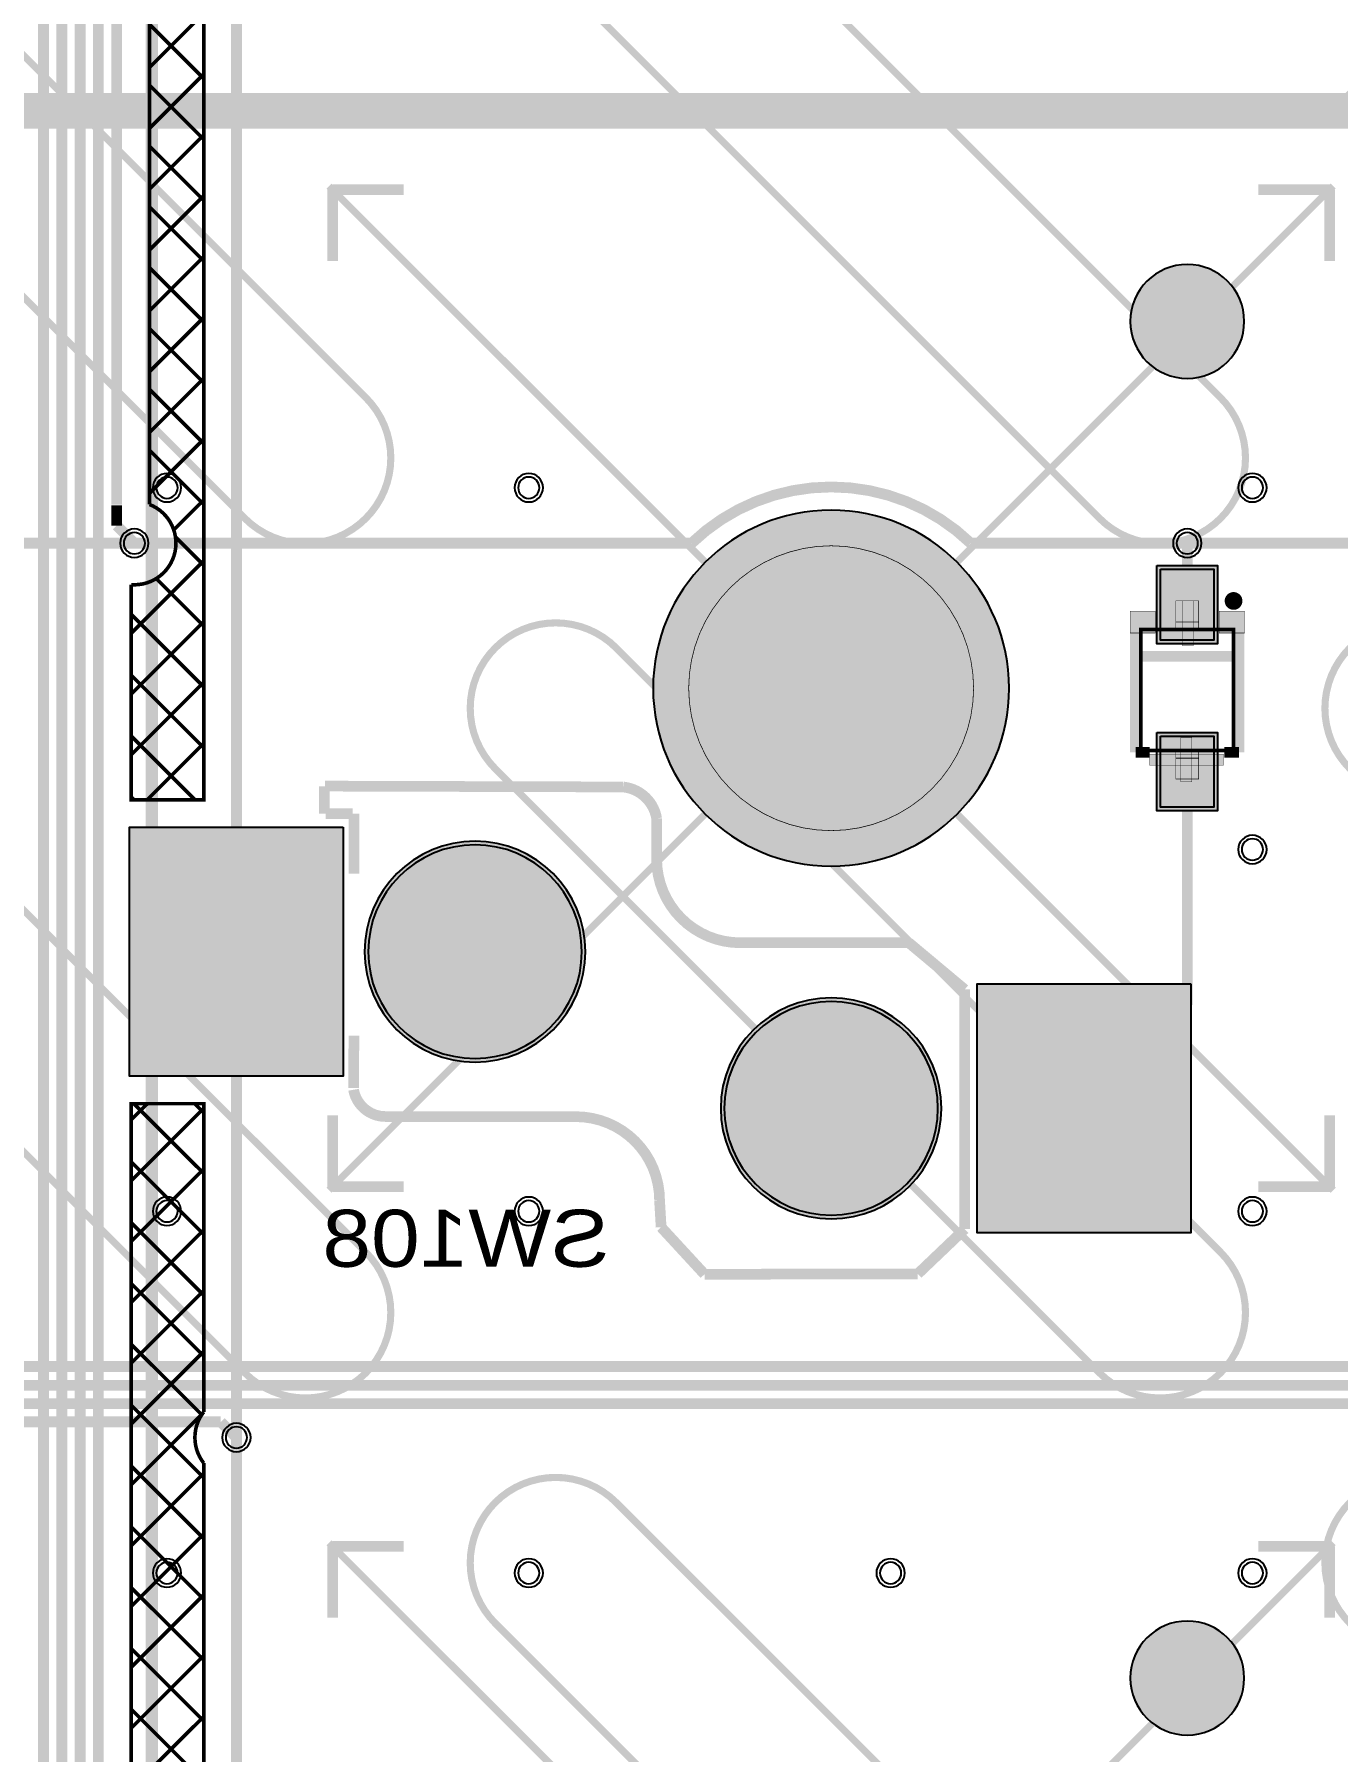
# Model space of a CAD drawing. Header units: millimetres. Extents: x -3 to 238, y -92 to 6.
# Drawn here: x 150.74 to 169.04, y -53.51 to -29.39 of the extents above; entities that cross this region are included whole.
import ezdxf
from ezdxf.enums import TextEntityAlignment as Align

# ---------------------------------------------------------------- set-up
doc = ezdxf.new("R2010")
doc.units = ezdxf.units.MM
doc.header["$MEASUREMENT"] = 0
for name, color, linetype, true_color in [('Bottom-Layer', 7, 'Continuous', 0x0000ff), ('Bottom-Paste-Mask-Layer', 7, 'Continuous', 0x800000), ('Bottom-Silkscreen-Layer', 7, 'Continuous', 0x66cc33), ('Bottom-Solder-Mask-Layer', 7, 'Continuous', 0xaa00ff), ('Component-Marking-Layer', 7, 'Continuous', 0x66ffcc), ('Component-Shape-Layer', 7, 'Continuous', 0x00cccc), ('Document-Layer', 7, 'Continuous', 0xffffff), ('F.Adhes', 7, 'Continuous', 0x9069e9), ('Hole-Layer', 7, 'Continuous', 0x222222), ('Multi-Layer', 7, 'Continuous', 0xc0c0c0), ('Pin-Floating-Layer', 7, 'Continuous', 0xff99ff), ('Pin-Soldering-Layer', 7, 'Continuous', 0xcc9999), ('Top-Layer', 7, 'Continuous', 0xff0000), ('Top-Paste-Mask-Layer', 7, 'Continuous', 0x808080), ('Top-Solder-Mask-Layer', 7, 'Continuous', 0x800080)]:
    doc.layers.add(name, color=color, linetype=linetype, true_color=true_color)
doc.styles.get("Standard").update_dxf_attribs({"font": 'arial.ttf'})

msp = doc.modelspace()

# ---------------------------------------------------------------- hatches: boundary and pattern name
at = {"layer": 'Bottom-Layer'}
for points in [[(166.125, -33.425, 1), (167.725, -33.425, 1)], [(159.425, -38.575, 1), (164.425, -38.575, 1)], [(166.55, -36.902), (167.3, -36.902), (167.3, -37.902), (166.55, -37.902)], [(166.55, -39.248), (167.3, -39.248), (167.3, -40.248), (166.55, -40.248)], [(155.075, -40.525), (155.075, -44.025), (152.075, -44.025), (152.075, -40.525)], [(155.375, -42.275, 1), (158.475, -42.275, 1)], [(160.375, -44.475, 1), (163.475, -44.475, 1)], [(166.975, -42.725), (166.975, -46.225), (163.975, -46.225), (163.975, -42.725)], [(166.125, -52.475, 1), (167.725, -52.475, 1)]]:
    msp.add_hatch(color=256, dxfattribs=at).paths.add_polyline_path(points)
at = {"layer": 'Bottom-Paste-Mask-Layer'}
for points in [[(166.125, -33.425, 1), (167.725, -33.425, 1)], [(159.425, -38.575, 1), (164.425, -38.575, 1)], [(166.55, -36.902), (167.3, -36.902), (167.3, -37.902), (166.55, -37.902)], [(166.55, -39.248), (167.3, -39.248), (167.3, -40.248), (166.55, -40.248)], [(155.075, -40.525), (155.075, -44.025), (152.075, -44.025), (152.075, -40.525)], [(155.375, -42.275, 1), (158.475, -42.275, 1)], [(160.375, -44.475, 1), (163.475, -44.475, 1)], [(166.975, -42.725), (166.975, -46.225), (163.975, -46.225), (163.975, -42.725)], [(166.125, -52.475, 1), (167.725, -52.475, 1)]]:
    msp.add_hatch(color=256, dxfattribs=at).paths.add_polyline_path(points)
at = {"layer": 'Bottom-Silkscreen-Layer'}
for points in [[(166.123, -37.8), (166.475, -37.8), (166.475, -37.495), (166.123, -37.495)], [(166.123, -37.8), (166.475, -37.8), (166.475, -37.495), (166.123, -37.495)], [(167.728, -37.8), (167.375, -37.8), (167.375, -37.495), (167.728, -37.495)], [(167.728, -37.8), (167.375, -37.8), (167.375, -37.495), (167.728, -37.495)]]:
    msp.add_hatch(color=256, dxfattribs=at).paths.add_polyline_path(points)
at = {"layer": 'Bottom-Solder-Mask-Layer'}
for points in [[(166.125, -33.425, 1), (167.725, -33.425, 1)], [(159.425, -38.575, 1), (164.425, -38.575, 1)], [(166.499, -36.851), (167.351, -36.851), (167.351, -37.953), (166.499, -37.953)], [(166.499, -39.197), (167.351, -39.197), (167.351, -40.299), (166.499, -40.299)], [(155.075, -40.525), (155.075, -44.025), (152.075, -44.025), (152.075, -40.525)], [(155.375, -42.275, 1), (158.475, -42.275, 1)], [(160.375, -44.475, 1), (163.475, -44.475, 1)], [(166.975, -42.725), (166.975, -46.225), (163.975, -46.225), (163.975, -42.725)], [(166.125, -52.475, 1), (167.725, -52.475, 1)]]:
    msp.add_hatch(color=256, dxfattribs=at).paths.add_polyline_path(points)
at = {"layer": 'Component-Marking-Layer'}
msp.add_hatch(color=256, dxfattribs=at).paths.add_polyline_path([(167.515, -37.35, 1), (167.635, -37.35, 1)])
msp.add_hatch(color=256, dxfattribs=at).paths.add_polyline_path([(167.515, -37.35, 1), (167.635, -37.35, 1)])
at = {"layer": 'Document-Layer'}
for points in [[(166.855, -37.35), (167.011, -37.35), (167.011, -37.974), (166.855, -37.974)], [(166.855, -37.35), (167.011, -37.35), (167.011, -37.974), (166.855, -37.974)], [(166.835, -39.89), (166.991, -39.89), (166.991, -39.266), (166.835, -39.266)], [(166.835, -39.89), (166.991, -39.89), (166.991, -39.266), (166.835, -39.266)], [(166.395, -39.658), (167.435, -39.658), (167.435, -39.502), (166.395, -39.502)], [(166.395, -39.658), (167.435, -39.658), (167.435, -39.502), (166.395, -39.502)]]:
    msp.add_hatch(color=256, dxfattribs=at).paths.add_polyline_path(points)
at = {"layer": 'Hole-Layer'}
for points in [[(166.125, -33.425, 1), (167.725, -33.425, 1)], [(159.425, -38.575, 1), (164.425, -38.575, 1)], [(155.425, -42.275, 1), (158.425, -42.275, 1)], [(160.425, -44.475, 1), (163.425, -44.475, 1)], [(166.125, -52.475, 1), (167.725, -52.475, 1)]]:
    msp.add_hatch(color=256, dxfattribs=at).paths.add_polyline_path(points)
at = {"layer": 'Multi-Layer'}
for points in [[(166.125, -33.425, 1), (167.725, -33.425, 1)], [(166.125, -33.425, 1), (167.725, -33.425, 1)], [(166.125, -33.425, 1), (167.725, -33.425, 1)], [(159.425, -38.575, 1), (164.425, -38.575, 1)], [(159.425, -38.575, 1), (164.425, -38.575, 1)], [(159.425, -38.575, 1), (164.425, -38.575, 1)], [(155.375, -42.275, 1), (158.475, -42.275, 1)], [(155.375, -42.275, 1), (158.475, -42.275, 1)], [(155.375, -42.275, 1), (158.475, -42.275, 1)], [(160.375, -44.475, 1), (163.475, -44.475, 1)], [(160.375, -44.475, 1), (163.475, -44.475, 1)], [(160.375, -44.475, 1), (163.475, -44.475, 1)], [(166.125, -52.475, 1), (167.725, -52.475, 1)], [(166.125, -52.475, 1), (167.725, -52.475, 1)], [(166.125, -52.475, 1), (167.725, -52.475, 1)]]:
    msp.add_hatch(color=256, dxfattribs=at).paths.add_polyline_path(points)
at = {"layer": 'Pin-Floating-Layer'}
for points in [[(166.765, -37.76), (167.085, -37.76), (167.085, -37.64), (166.765, -37.64)], [(166.765, -37.76), (167.085, -37.76), (167.085, -37.64), (166.765, -37.64)], [(166.765, -39.56), (167.085, -39.56), (167.085, -39.44), (166.765, -39.44)], [(166.765, -39.56), (167.085, -39.56), (167.085, -39.44), (166.765, -39.44)]]:
    msp.add_hatch(color=256, dxfattribs=at).paths.add_polyline_path(points)
at = {"layer": 'Pin-Soldering-Layer'}
for points in [[(166.765, -37.65), (167.085, -37.65), (167.085, -37.35), (166.765, -37.35)], [(166.765, -37.65), (167.085, -37.65), (167.085, -37.35), (166.765, -37.35)], [(166.765, -39.85), (167.085, -39.85), (167.085, -39.55), (166.765, -39.55)], [(166.765, -39.85), (167.085, -39.85), (167.085, -39.55), (166.765, -39.55)]]:
    msp.add_hatch(color=256, dxfattribs=at).paths.add_polyline_path(points)
at = {"layer": 'Top-Layer'}
for points in [[(166.125, -33.425, 1), (167.725, -33.425, 1)], [(159.425, -38.575, 1), (164.425, -38.575, 1)], [(155.375, -42.275, 1), (158.475, -42.275, 1)], [(160.375, -44.475, 1), (163.475, -44.475, 1)], [(166.125, -52.475, 1), (167.725, -52.475, 1)]]:
    msp.add_hatch(color=256, dxfattribs=at).paths.add_polyline_path(points)
at = {"layer": 'Top-Paste-Mask-Layer'}
for points in [[(166.125, -33.425, 1), (167.725, -33.425, 1)], [(159.425, -38.575, 1), (164.425, -38.575, 1)], [(155.375, -42.275, 1), (158.475, -42.275, 1)], [(160.375, -44.475, 1), (163.475, -44.475, 1)], [(166.125, -52.475, 1), (167.725, -52.475, 1)]]:
    msp.add_hatch(color=256, dxfattribs=at).paths.add_polyline_path(points)
at = {"layer": 'Top-Solder-Mask-Layer'}
for points in [[(166.125, -33.425, 1), (167.725, -33.425, 1)], [(159.425, -38.575, 1), (164.425, -38.575, 1)], [(155.375, -42.275, 1), (158.475, -42.275, 1)], [(160.375, -44.475, 1), (163.475, -44.475, 1)], [(166.125, -52.475, 1), (167.725, -52.475, 1)]]:
    msp.add_hatch(color=256, dxfattribs=at).paths.add_polyline_path(points)

# ---------------------------------------------------------------- linework, layer by layer
at = {"layer": 'Bottom-Layer'}
for points, const_width in [([(150.866, -20.974), (150.866, -66.396)], 0.152), ([(151.123, -21.081), (151.123, -67.139)], 0.152), ([(151.38, -21.187), (151.38, -74.665)], 0.152), ([(151.637, -21.294), (151.637, -55.331)], 0.152), ([(151.894, -36), (151.894, -21.4)], 0.152), ([(153.575, -42.275), (153.575, -23.225)], 0.152), ([(152.354, -29.859), (153.116, -29.097)], 0.0508), ([(152.354, -29.253), (153.116, -30.015)], 0.0508), ([(169.749, -29.966), (169.249, -30.466)], 0.5), ([(152.354, -30.713), (153.116, -29.952)], 0.0508), ([(152.354, -30.107), (153.116, -30.869)], 0.0508), ([(152.354, -31.568), (153.116, -30.806)], 0.0508), ([(152.354, -30.962), (153.116, -31.724)], 0.0508), ([(152.354, -32.422), (153.116, -31.66)], 0.0508), ([(152.354, -31.816), (153.116, -32.578)], 0.0508), ([(152.354, -33.276), (153.116, -32.514)], 0.0508), ([(152.354, -32.67), (153.116, -33.432)], 0.0508), ([(152.354, -34.13), (153.116, -33.368)], 0.0508), ([(152.354, -33.524), (153.116, -34.286)], 0.0508), ([(152.354, -34.984), (153.116, -34.222)], 0.0508), ([(152.354, -34.378), (153.116, -35.14)], 0.0508), ([(152.354, -35.839), (153.116, -35.077)], 0.0508), ([(152.354, -35.233), (153.116, -35.994)], 0.0508), ([(151.894, -36.291), (151.894, -36.007)], 0.152), ([(152.695, -36.352), (153.116, -35.931)], 0.0508), ([(152.142, -36.539), (151.894, -36.291)], 0.152), ([(152.72, -36.452), (153.116, -36.849)], 0.0508), ([(166.925, -37.402), (166.925, -36.539)], 0.152), ([(152.097, -37.804), (153.116, -36.785)], 0.0508), ([(152.449, -37.036), (153.116, -37.703)], 0.0508), ([(152.097, -37.538), (153.116, -38.557)], 0.0508), ([(152.097, -38.658), (153.116, -37.639)], 0.0508), ([(152.097, -38.392), (153.116, -39.411)], 0.0508), ([(152.097, -39.512), (153.116, -38.493)], 0.0508), ([(152.097, -39.246), (152.992, -40.142)], 0.0508), ([(152.322, -40.142), (153.116, -39.348)], 0.0508), ([(166.925, -39.748), (166.925, -43.025)], 0.152), ([(152.097, -40.101), (152.138, -40.142)], 0.0508), ([(153.575, -49.097), (153.575, -42.275)], 0.152), ([(166.925, -43.025), (165.475, -44.475)], 0.152), ([(152.097, -44.637), (152.326, -44.409)], 0.0508), ([(152.097, -45.492), (153.116, -44.473)], 0.0508), ([(152.134, -44.409), (153.116, -45.39)], 0.0508), ([(152.988, -44.409), (153.116, -44.536)], 0.0508), ([(152.097, -45.226), (153.116, -46.245)], 0.0508), ([(152.097, -46.346), (153.116, -45.327)], 0.0508), ([(152.097, -46.08), (153.116, -47.099)], 0.0508), ([(152.097, -47.2), (153.116, -46.181)], 0.0508), ([(152.097, -46.934), (153.116, -47.953)], 0.0508), ([(152.097, -48.054), (153.116, -47.035)], 0.0508), ([(152.097, -47.788), (153.087, -48.778)], 0.0508), ([(152.097, -48.908), (153.116, -47.889)], 0.0508), ([(152.097, -48.642), (153.116, -49.661)], 0.0508), ([(152.097, -49.763), (153.099, -48.761)], 0.0508), ([(153.575, -61.325), (153.575, -49.097)], 0.152), ([(152.097, -49.497), (153.116, -50.516)], 0.0508), ([(152.097, -50.617), (153.116, -49.598)], 0.0508), ([(152.097, -50.351), (153.116, -51.37)], 0.0508), ([(152.097, -51.471), (153.116, -50.452)], 0.0508), ([(152.097, -51.205), (153.116, -52.224)], 0.0508), ([(152.097, -52.325), (153.116, -51.306)], 0.0508), ([(152.097, -52.059), (153.116, -53.078)], 0.0508), ([(152.097, -53.179), (153.116, -52.16)], 0.0508), ([(152.097, -52.913), (153.116, -53.932)], 0.0508), ([(152.097, -54.033), (153.116, -53.015)], 0.0508)]:
    msp.add_lwpolyline(points, dxfattribs=dict(at, const_width=const_width))
at = {"layer": 'Bottom-Layer', "const_width": 0.0508}
for points in [[(152.097, -37.121, 0.372), (152.711, -36.669, 0.372), (152.354, -35.995), (152.354, -25.359), (153.116, -25.359), (153.116, -40.142), (152.097, -40.142)], [(152.097, -44.409), (153.116, -44.409), (153.116, -48.738, 0.345), (153.116, -49.457), (153.116, -59.192), (152.075, -59.192, 0.167), (151.84, -59.272), (151.84, -56.17, 0.377), (152.464, -55.719, 0.377), (152.097, -55.042)]]:
    msp.add_lwpolyline(points, format="xyb", close=True, dxfattribs=at)
at = {"layer": 'Bottom-Layer'}
for points in [[(166.125, -33.425, 1), (167.725, -33.425), (167.725, -33.425, 1), (166.125, -33.425)], [(166.125, -52.475, 1), (167.725, -52.475), (167.725, -52.475, 1), (166.125, -52.475)]]:
    msp.add_lwpolyline(points, format="xyb", dxfattribs=at)
for points in [[(159.425, -38.575, 1), (164.425, -38.575, 1)], [(155.375, -42.275, 1), (158.475, -42.275, 1)], [(160.375, -44.475, 1), (163.475, -44.475, 1)]]:
    msp.add_lwpolyline(points, format="xyb", close=True, dxfattribs=at)
for points in [[(166.55, -36.902), (167.3, -36.902), (167.3, -37.902), (166.55, -37.902)], [(166.55, -39.248), (167.3, -39.248), (167.3, -40.248), (166.55, -40.248)], [(155.075, -40.525), (155.075, -44.025), (152.075, -44.025), (152.075, -40.525)], [(166.975, -42.725), (166.975, -46.225), (163.975, -46.225), (163.975, -42.725)]]:
    msp.add_lwpolyline(points, close=True, dxfattribs=at)
at = {"layer": 'Bottom-Paste-Mask-Layer'}
for points in [[(166.125, -33.425, 1), (167.725, -33.425), (167.725, -33.425, 1), (166.125, -33.425)], [(166.125, -52.475, 1), (167.725, -52.475), (167.725, -52.475, 1), (166.125, -52.475)]]:
    msp.add_lwpolyline(points, format="xyb", dxfattribs=at)
for points in [[(159.425, -38.575, 1), (164.425, -38.575, 1)], [(155.375, -42.275, 1), (158.475, -42.275, 1)], [(160.375, -44.475, 1), (163.475, -44.475, 1)]]:
    msp.add_lwpolyline(points, format="xyb", close=True, dxfattribs=at)
for points in [[(166.55, -36.902), (167.3, -36.902), (167.3, -37.902), (166.55, -37.902)], [(166.55, -39.248), (167.3, -39.248), (167.3, -40.248), (166.55, -40.248)], [(155.075, -40.525), (155.075, -44.025), (152.075, -44.025), (152.075, -40.525)], [(166.975, -42.725), (166.975, -46.225), (163.975, -46.225), (163.975, -42.725)]]:
    msp.add_lwpolyline(points, close=True, dxfattribs=at)
at = {"layer": 'Bottom-Silkscreen-Layer', "const_width": 0.00508}
for points in [[(166.123, -37.8), (166.475, -37.8), (166.475, -37.495), (166.123, -37.495)], [(166.123, -37.8), (166.475, -37.8), (166.475, -37.495), (166.123, -37.495)], [(167.728, -37.8), (167.375, -37.8), (167.375, -37.495), (167.728, -37.495)], [(167.728, -37.8), (167.375, -37.8), (167.375, -37.495), (167.728, -37.495)]]:
    msp.add_lwpolyline(points, close=True, dxfattribs=at)
at = {"layer": 'Bottom-Silkscreen-Layer'}
for points, const_width in [([(166.199, -37.724), (166.199, -39.476)], 0.152), ([(166.199, -37.724), (166.199, -39.476)], 0.152), ([(167.652, -37.724), (167.652, -39.476)], 0.152), ([(167.652, -37.724), (167.652, -39.476)], 0.152), ([(166.199, -38.128), (167.652, -38.128)], 0.152), ([(166.199, -38.128), (167.652, -38.128)], 0.152), ([(166.199, -39.476), (166.395, -39.476)], 0.152), ([(166.199, -39.476), (166.395, -39.476)], 0.152), ([(167.652, -39.476), (167.445, -39.476)], 0.152), ([(167.652, -39.476), (167.445, -39.476)], 0.152), ([(154.81, -40.337), (154.81, -39.954)], 0.15), ([(154.81, -40.337), (154.81, -39.954)], 0.15), ([(159.004, -39.962), (154.817, -39.95)], 0.15), ([(159.004, -39.962), (154.817, -39.95)], 0.15), ([(155.209, -40.337), (154.827, -40.337)], 0.15), ([(155.209, -40.337), (154.827, -40.337)], 0.15), ([(155.225, -40.337), (155.225, -41.181)], 0.15), ([(155.225, -40.337), (155.225, -41.181)], 0.15), ([(159.475, -40.404), (159.475, -40.975)], 0.15), ([(159.475, -40.404), (159.475, -40.975)], 0.15), ([(163.016, -42.15), (160.65, -42.15)], 0.15), ([(163.016, -42.15), (160.65, -42.15)], 0.15), ([(163.8, -42.806), (163.016, -42.15)], 0.15), ([(163.8, -42.806), (163.016, -42.15)], 0.15), ([(163.8, -42.806), (163.8, -46.171)], 0.15), ([(163.8, -42.806), (163.8, -46.171)], 0.15), ([(155.225, -43.455), (155.219, -44.188)], 0.15), ([(155.225, -43.455), (155.219, -44.188)], 0.15), ([(158.341, -44.592), (155.677, -44.59)], 0.15), ([(158.341, -44.592), (155.677, -44.59)], 0.15), ([(159.516, -45.767), (159.538, -46.144)], 0.15), ([(159.516, -45.767), (159.538, -46.144)], 0.15), ([(159.538, -46.144), (160.147, -46.805)], 0.15), ([(159.538, -46.144), (160.147, -46.805)], 0.15), ([(163.141, -46.8), (163.8, -46.171)], 0.15), ([(163.141, -46.8), (163.8, -46.171)], 0.15), ([(163.141, -46.8), (160.147, -46.805)], 0.15), ([(163.141, -46.8), (160.147, -46.805)], 0.15)]:
    msp.add_lwpolyline(points, dxfattribs=dict(at, const_width=const_width))
at = {"layer": 'Bottom-Silkscreen-Layer', "const_width": 0.15}
for points in [[(159.004, -39.962, -0.338), (159.475, -40.404)], [(159.004, -39.962, -0.338), (159.475, -40.404)], [(160.65, -42.15, -0.414), (159.475, -40.975)], [(160.65, -42.15, -0.414), (159.475, -40.975)], [(155.677, -44.59, -0.369), (155.22, -44.214)], [(155.677, -44.59, -0.369), (155.22, -44.214)], [(158.341, -44.592, -0.414), (159.516, -45.767)], [(158.341, -44.592, -0.414), (159.516, -45.767)]]:
    msp.add_lwpolyline(points, format="xyb", dxfattribs=at)
at = {"layer": 'Bottom-Solder-Mask-Layer'}
for points in [[(166.125, -33.425, 1), (167.725, -33.425), (167.725, -33.425, 1), (166.125, -33.425)], [(166.125, -52.475, 1), (167.725, -52.475), (167.725, -52.475, 1), (166.125, -52.475)]]:
    msp.add_lwpolyline(points, format="xyb", dxfattribs=at)
for points in [[(159.425, -38.575, 1), (164.425, -38.575, 1)], [(155.375, -42.275, 1), (158.475, -42.275, 1)], [(160.375, -44.475, 1), (163.475, -44.475, 1)]]:
    msp.add_lwpolyline(points, format="xyb", close=True, dxfattribs=at)
for points in [[(166.499, -36.851), (167.351, -36.851), (167.351, -37.953), (166.499, -37.953)], [(166.499, -39.197), (167.351, -39.197), (167.351, -40.299), (166.499, -40.299)], [(155.075, -40.525), (155.075, -44.025), (152.075, -44.025), (152.075, -40.525)], [(166.975, -42.725), (166.975, -46.225), (163.975, -46.225), (163.975, -42.725)]]:
    msp.add_lwpolyline(points, close=True, dxfattribs=at)
at = {"layer": 'Component-Marking-Layer', "const_width": 0.129}
msp.add_lwpolyline([(167.515, -37.35, 1), (167.635, -37.35, 1)], format="xyb", close=True, dxfattribs=at)
msp.add_lwpolyline([(167.515, -37.35, 1), (167.635, -37.35, 1)], format="xyb", close=True, dxfattribs=at)
at = {"layer": 'Component-Shape-Layer', "const_width": 0.0508}
msp.add_lwpolyline([(166.275, -39.45), (167.575, -39.45), (167.575, -37.75), (166.275, -37.75)], close=True, dxfattribs=at)
msp.add_lwpolyline([(166.275, -39.45), (167.575, -39.45), (167.575, -37.75), (166.275, -37.75)], close=True, dxfattribs=at)
at = {"layer": 'Document-Layer', "const_width": 0.1}
for points in [[(155.391, -34.494), (146.906, -26.009, 1), (145.209, -27.706), (153.694, -36.191, 1)], [(167.391, -34.494), (158.906, -26.009, 1), (157.209, -27.706), (165.694, -36.191, 1)], [(155.391, -46.494), (146.906, -38.009, 1), (145.209, -39.706), (153.694, -48.191, 1)], [(167.391, -46.494), (158.906, -38.009, 1), (157.209, -39.706), (165.694, -48.191, 1)], [(179.391, -46.494), (170.906, -38.009, 1), (169.209, -39.706), (177.694, -48.191, 1)], [(167.391, -58.494), (158.906, -50.009, 1), (157.209, -51.706), (165.694, -60.191, 1)], [(179.391, -58.494), (170.906, -50.009, 1), (169.209, -51.706), (177.694, -60.191, 1)]]:
    msp.add_lwpolyline(points, format="xyb", close=True, dxfattribs=at)
at = {"layer": 'Document-Layer'}
for points, const_width in [([(152.375, -29.05), (152.375, -48.1)], 0.15), ([(152.375, -29.05), (152.375, -48.1)], 0.15), ([(152.4, -48.1), (152.4, -29.05)], 0.15), ([(152.4, -48.1), (152.4, -29.05)], 0.15), ([(154.875, -45.624), (168.974, -31.524)], 0.1), ([(154.875, -31.524), (168.974, -45.624)], 0.1), ([(154.925, -31.575), (155.925, -31.575)], 0.15), ([(154.925, -32.575), (154.925, -31.575)], 0.15), ([(154.925, -31.575), (155.925, -31.575)], 0.15), ([(154.925, -32.575), (154.925, -31.575)], 0.15), ([(168.925, -31.575), (167.925, -31.575)], 0.15), ([(168.925, -31.575), (167.925, -31.575)], 0.15), ([(168.925, -31.575), (168.925, -32.575)], 0.15), ([(168.925, -31.575), (168.925, -32.575)], 0.15), ([(154.925, -44.575), (154.925, -45.575)], 0.15), ([(154.925, -44.575), (154.925, -45.575)], 0.15), ([(168.925, -45.575), (168.925, -44.575)], 0.15), ([(168.925, -45.575), (168.925, -44.575)], 0.15), ([(154.925, -45.575), (155.925, -45.575)], 0.15), ([(154.925, -45.575), (155.925, -45.575)], 0.15), ([(167.925, -45.575), (168.925, -45.575)], 0.15), ([(167.925, -45.575), (168.925, -45.575)], 0.15), ([(152.375, -48.1), (133.325, -48.1)], 0.15), ([(133.325, -48.1), (152.375, -48.1)], 0.15), ([(152.375, -48.1), (133.325, -48.1)], 0.15), ([(133.325, -48.1), (152.375, -48.1)], 0.15), ([(152.375, -48.1), (152.375, -67.15)], 0.15), ([(152.375, -48.1), (152.375, -67.15)], 0.15), ([(171.45, -48.1), (152.4, -48.1)], 0.15), ([(152.4, -48.1), (171.45, -48.1)], 0.15), ([(152.4, -67.15), (152.4, -48.1)], 0.15), ([(171.45, -48.1), (152.4, -48.1)], 0.15), ([(152.4, -48.1), (171.45, -48.1)], 0.15), ([(152.4, -67.15), (152.4, -48.1)], 0.15), ([(154.875, -64.674), (168.974, -50.575)], 0.1), ([(154.875, -50.575), (168.974, -64.674)], 0.1), ([(154.925, -50.625), (155.925, -50.625)], 0.15), ([(154.925, -51.625), (154.925, -50.625)], 0.15), ([(154.925, -50.625), (155.925, -50.625)], 0.15), ([(154.925, -51.625), (154.925, -50.625)], 0.15), ([(168.925, -50.625), (167.925, -50.625)], 0.15), ([(168.925, -50.625), (167.925, -50.625)], 0.15), ([(168.925, -50.625), (168.925, -51.625)], 0.15), ([(168.925, -50.625), (168.925, -51.625)], 0.15)]:
    msp.add_lwpolyline(points, dxfattribs=dict(at, const_width=const_width))
at = {"layer": 'Document-Layer', "const_width": 0.01}
msp.add_lwpolyline([(159.925, -38.575, 1), (163.925, -38.575), (163.925, -38.575, 1), (159.925, -38.575)], format="xyb", dxfattribs=at)
msp.add_lwpolyline([(159.925, -38.575, 1), (163.925, -38.575), (163.925, -38.575, 1), (159.925, -38.575)], format="xyb", dxfattribs=at)
at = {"layer": 'Document-Layer', "const_width": 0.00508}
for points in [[(166.855, -37.35), (167.011, -37.35), (167.011, -37.974), (166.855, -37.974)], [(166.855, -37.35), (167.011, -37.35), (167.011, -37.974), (166.855, -37.974)], [(166.835, -39.89), (166.991, -39.89), (166.991, -39.266), (166.835, -39.266)], [(166.835, -39.89), (166.991, -39.89), (166.991, -39.266), (166.835, -39.266)], [(166.395, -39.658), (167.435, -39.658), (167.435, -39.502), (166.395, -39.502)], [(166.395, -39.658), (167.435, -39.658), (167.435, -39.502), (166.395, -39.502)]]:
    msp.add_lwpolyline(points, close=True, dxfattribs=at)
at = {"layer": 'F.Adhes', "const_width": 0.15}
for points in [[(154.925, -44.575), (154.925, -45.575)], [(154.925, -45.575), (154.925, -44.575)], [(154.925, -44.575), (154.925, -45.575)], [(154.925, -45.575), (154.925, -44.575)], [(168.925, -45.575), (168.925, -44.575)], [(168.925, -45.575), (168.925, -44.575)], [(168.925, -45.575), (168.925, -44.575)], [(168.925, -45.575), (168.925, -44.575)], [(154.925, -45.575), (155.925, -45.575)], [(155.925, -45.575), (154.925, -45.575)], [(154.925, -45.575), (155.925, -45.575)], [(155.925, -45.575), (154.925, -45.575)], [(167.925, -45.575), (168.925, -45.575)], [(167.925, -45.575), (168.925, -45.575)], [(167.925, -45.575), (168.925, -45.575)], [(167.925, -45.575), (168.925, -45.575)]]:
    msp.add_lwpolyline(points, dxfattribs=at)
at = {"layer": 'Hole-Layer'}
for points in [[(166.125, -33.425, 1), (167.725, -33.425), (167.725, -33.425, 1), (166.125, -33.425)], [(155.425, -42.275, 1), (158.425, -42.275), (158.425, -42.275, 1), (155.425, -42.275)], [(160.425, -44.475, 1), (163.425, -44.475), (163.425, -44.475, 1), (160.425, -44.475)], [(166.125, -52.475, 1), (167.725, -52.475), (167.725, -52.475, 1), (166.125, -52.475)]]:
    msp.add_lwpolyline(points, format="xyb", dxfattribs=at)
for points in [[(152.45, -35.76, 1), (152.75, -35.76, 1)], [(157.53, -35.76, 1), (157.83, -35.76, 1)], [(167.69, -35.76, 1), (167.99, -35.76, 1)], [(159.425, -38.575, 1), (164.425, -38.575, 1)], [(151.992, -36.539, 1), (152.292, -36.539, 1)], [(166.775, -36.539, 1), (167.075, -36.539, 1)], [(167.69, -40.84, 1), (167.99, -40.84, 1)], [(152.45, -45.92, 1), (152.75, -45.92, 1)], [(157.53, -45.92, 1), (157.83, -45.92, 1)], [(167.69, -45.92, 1), (167.99, -45.92, 1)], [(153.425, -49.097, 1), (153.725, -49.097, 1)], [(152.45, -51, 1), (152.75, -51, 1)], [(157.53, -51, 1), (157.83, -51, 1)], [(162.61, -51, 1), (162.91, -51, 1)], [(167.69, -51, 1), (167.99, -51, 1)]]:
    msp.add_lwpolyline(points, format="xyb", close=True, dxfattribs=at)
at = {"layer": 'Multi-Layer'}
for points in [[(166.125, -33.425, 1), (167.725, -33.425), (167.725, -33.425, 1), (166.125, -33.425)], [(166.125, -33.425, 1), (167.725, -33.425), (167.725, -33.425, 1), (166.125, -33.425)], [(166.125, -33.425, 1), (167.725, -33.425), (167.725, -33.425, 1), (166.125, -33.425)], [(166.125, -52.475, 1), (167.725, -52.475), (167.725, -52.475, 1), (166.125, -52.475)], [(166.125, -52.475, 1), (167.725, -52.475), (167.725, -52.475, 1), (166.125, -52.475)], [(166.125, -52.475, 1), (167.725, -52.475), (167.725, -52.475, 1), (166.125, -52.475)]]:
    msp.add_lwpolyline(points, format="xyb", dxfattribs=at)
for points in [[(152.4, -35.76, 1), (152.8, -35.76, 1)], [(157.48, -35.76, 1), (157.88, -35.76, 1)], [(167.64, -35.76, 1), (168.04, -35.76, 1)], [(159.425, -38.575, 1), (164.425, -38.575, 1)], [(159.425, -38.575, 1), (164.425, -38.575, 1)], [(159.425, -38.575, 1), (164.425, -38.575, 1)], [(151.942, -36.539, 1), (152.342, -36.539, 1)], [(166.725, -36.539, 1), (167.125, -36.539, 1)], [(155.375, -42.275, 1), (158.475, -42.275, 1)], [(155.375, -42.275, 1), (158.475, -42.275, 1)], [(155.375, -42.275, 1), (158.475, -42.275, 1)], [(167.64, -40.84, 1), (168.04, -40.84, 1)], [(160.375, -44.475, 1), (163.475, -44.475, 1)], [(160.375, -44.475, 1), (163.475, -44.475, 1)], [(160.375, -44.475, 1), (163.475, -44.475, 1)], [(152.4, -45.92, 1), (152.8, -45.92, 1)], [(157.48, -45.92, 1), (157.88, -45.92, 1)], [(167.64, -45.92, 1), (168.04, -45.92, 1)], [(153.375, -49.097, 1), (153.775, -49.097, 1)], [(152.4, -51, 1), (152.8, -51, 1)], [(157.48, -51, 1), (157.88, -51, 1)], [(162.56, -51, 1), (162.96, -51, 1)], [(167.64, -51, 1), (168.04, -51, 1)]]:
    msp.add_lwpolyline(points, format="xyb", close=True, dxfattribs=at)
at = {"layer": 'Pin-Floating-Layer', "const_width": 0.00508}
for points in [[(166.765, -37.76), (167.085, -37.76), (167.085, -37.64), (166.765, -37.64)], [(166.765, -37.76), (167.085, -37.76), (167.085, -37.64), (166.765, -37.64)], [(166.765, -39.56), (167.085, -39.56), (167.085, -39.44), (166.765, -39.44)], [(166.765, -39.56), (167.085, -39.56), (167.085, -39.44), (166.765, -39.44)]]:
    msp.add_lwpolyline(points, close=True, dxfattribs=at)
at = {"layer": 'Pin-Soldering-Layer', "const_width": 0.00508}
for points in [[(166.765, -37.65), (167.085, -37.65), (167.085, -37.35), (166.765, -37.35)], [(166.765, -37.65), (167.085, -37.65), (167.085, -37.35), (166.765, -37.35)], [(166.765, -39.85), (167.085, -39.85), (167.085, -39.55), (166.765, -39.55)], [(166.765, -39.85), (167.085, -39.85), (167.085, -39.55), (166.765, -39.55)]]:
    msp.add_lwpolyline(points, close=True, dxfattribs=at)
at = {"layer": 'Top-Layer'}
for points, const_width in [([(169.749, -29.966), (169.249, -30.466)], 0.5), ([(169.249, -30.466), (137.544, -30.466)], 0.5), ([(147.85, -36.539), (152.142, -36.539)], 0.152), ([(152.142, -36.539), (159.965, -36.539)], 0.152), ([(163.885, -36.539), (166.925, -36.539)], 0.152), ([(166.925, -36.539), (179.016, -36.539)], 0.152), ([(210.718, -48.1), (133.758, -48.1)], 0.152), ([(134.194, -48.364), (191.456, -48.364)], 0.152), ([(134.637, -48.621), (172.409, -48.621)], 0.152), ([(135.08, -48.878), (153.356, -48.878)], 0.152), ([(153.356, -48.878), (153.575, -49.097)], 0.152)]:
    msp.add_lwpolyline(points, dxfattribs=dict(at, const_width=const_width))
for points in [[(166.125, -33.425, 1), (167.725, -33.425), (167.725, -33.425, 1), (166.125, -33.425)], [(166.125, -52.475, 1), (167.725, -52.475), (167.725, -52.475, 1), (166.125, -52.475)]]:
    msp.add_lwpolyline(points, format="xyb", dxfattribs=at)
at = {"layer": 'Top-Layer', "const_width": 0.152}
msp.add_lwpolyline([(163.885, -36.539, 0.403), (159.965, -36.539)], format="xyb", dxfattribs=at)
at = {"layer": 'Top-Layer'}
for points in [[(159.425, -38.575, 1), (164.425, -38.575, 1)], [(155.375, -42.275, 1), (158.475, -42.275, 1)], [(160.375, -44.475, 1), (163.475, -44.475, 1)]]:
    msp.add_lwpolyline(points, format="xyb", close=True, dxfattribs=at)
at = {"layer": 'Top-Paste-Mask-Layer'}
for points in [[(166.125, -33.425, 1), (167.725, -33.425), (167.725, -33.425, 1), (166.125, -33.425)], [(166.125, -52.475, 1), (167.725, -52.475), (167.725, -52.475, 1), (166.125, -52.475)]]:
    msp.add_lwpolyline(points, format="xyb", dxfattribs=at)
for points in [[(159.425, -38.575, 1), (164.425, -38.575, 1)], [(155.375, -42.275, 1), (158.475, -42.275, 1)], [(160.375, -44.475, 1), (163.475, -44.475, 1)]]:
    msp.add_lwpolyline(points, format="xyb", close=True, dxfattribs=at)
at = {"layer": 'Top-Solder-Mask-Layer'}
for points in [[(166.125, -33.425, 1), (167.725, -33.425), (167.725, -33.425, 1), (166.125, -33.425)], [(166.125, -52.475, 1), (167.725, -52.475), (167.725, -52.475, 1), (166.125, -52.475)]]:
    msp.add_lwpolyline(points, format="xyb", dxfattribs=at)
for points in [[(159.425, -38.575, 1), (164.425, -38.575, 1)], [(155.375, -42.275, 1), (158.475, -42.275, 1)], [(160.375, -44.475, 1), (163.475, -44.475, 1)]]:
    msp.add_lwpolyline(points, format="xyb", close=True, dxfattribs=at)

# ---------------------------------------------------------------- texts
at = {"layer": 'Bottom-Silkscreen-Layer', "text_generation_flag": 2, "width": 1.1}
msp.add_text('SW108', height=0.8001, dxfattribs=at).set_placement((156.797, -46.3), align=Align.MIDDLE_CENTER)

doc.saveas('drawing.dxf')
